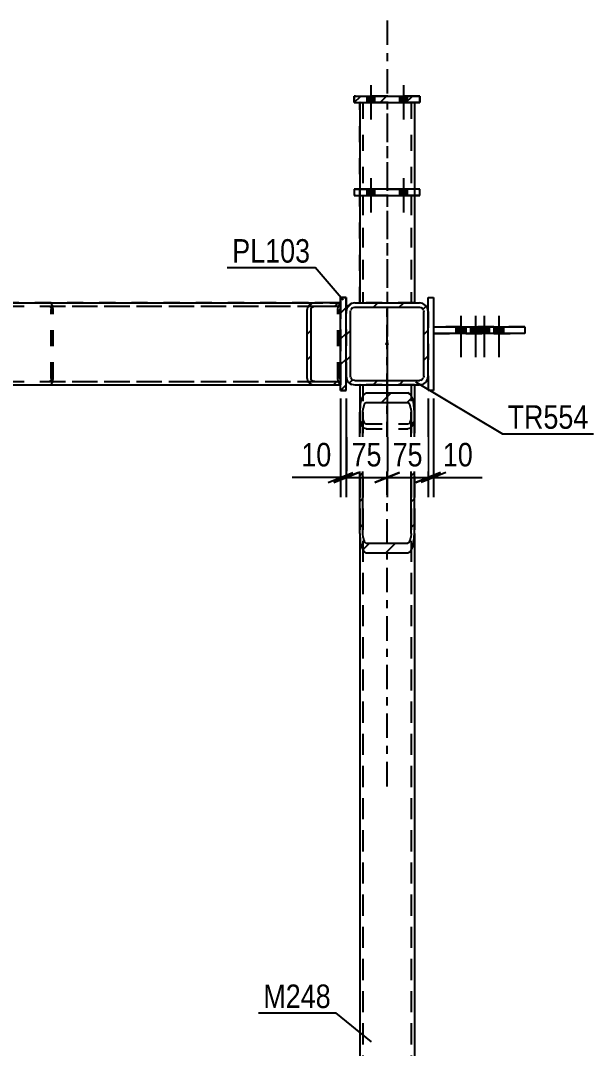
# Model space of a CAD drawing. Header units: millimetres. Extents: x -857 to 332, y -866 to -25.
# Drawn here: x 170.2 to 240, y -292.6 to -167.3 of the extents above; entities that cross this region are included whole.
import ezdxf

# ---------------------------------------------------------------- set-up
doc = ezdxf.new("R2010")
doc.units = ezdxf.units.MM
doc.linetypes.add('DXK_LINE_DOT2', pattern=[3.9198, 1.9599, -1.9599])
doc.linetypes.add('DXK_LINE_DOT3', pattern=[5.9187, 2.979, -0.9799, 0.9799, -0.9799])
doc.styles.add('Arial Narrow', font='ARIALN.TTF', dxfattribs={"height": 0.2})

# ---------------------------------------------------------------- blocks, each defined once
blk = doc.blocks.new('Part-570388934-14102 - 14099')
at = {"color": 7, "linetype": 'DXK_LINE_DOT3'}
blk.add_line((214.84, -167.32), (214.84, -211.73), dxfattribs=at)
at = {"color": 7, "linetype": 'DXK_LINE_DOT2'}
for p, q in [((211.5, -177.32), (218.17, -177.32)), ((211.5, -201.73), (211.5, -177.32)), ((211.56, -177.32), (211.5, -177.32)), ((211.9, -177.32), (211.9, -201.73)), ((217.77, -177.32), (217.77, -201.73)), ((218.17, -177.32), (218.17, -201.73)), ((218.17, -201.73), (211.5, -201.73))]:
    blk.add_line(p, q, dxfattribs=at)
blk = doc.blocks.new('Part-570388934-14103 - 14099')
at = {"color": 7, "linetype": 'DXK_LINE_DOT2'}
for p, q in [((218.84, -176.52), (210.84, -176.52)), ((210.84, -176.52), (210.84, -177.32)), ((210.84, -176.52), (218.84, -176.52)), ((218.84, -177.32), (218.84, -176.52)), ((218.84, -177.32), (210.84, -177.32)), ((210.84, -177.32), (218.84, -177.32))]:
    blk.add_line(p, q, dxfattribs=at)
blk = doc.blocks.new('Part-570388934-14243 - 14099')
at = {"color": 2, "linetype": 'Continuous'}
for p, q in [((211.5, -211.72), (211.5, -215.03)), ((218.17, -211.72), (218.17, -215.03))]:
    blk.add_line(p, q, dxfattribs=at)
at = {"color": 7, "linetype": 'DXK_LINE_DOT2'}
for p, q in [((211.5, -211.72), (211.5, -211.72)), ((211.5, -211.72), (211.5, -211.72)), ((218.17, -211.72), (211.5, -211.72)), ((211.5, -211.72), (211.56, -211.72)), ((211.9, -211.72), (211.9, -410.05)), ((217.77, -211.72), (217.77, -410.05)), ((218.17, -211.72), (218.17, -211.72)), ((218.17, -211.72), (218.17, -211.72)), ((211.5, -215.03), (211.5, -410.05)), ((218.17, -215.03), (218.17, -410.05)), ((211.56, -216.3), (211.5, -215.83)), ((211.74, -216.7), (211.56, -216.3)), ((211.9, -215.83), (211.93, -216.07)), ((211.93, -216.07), (212.02, -216.27)), ((212.02, -216.27), (212.15, -216.4)), ((212.15, -216.4), (212.3, -216.45)), ((212.3, -216.45), (217.37, -216.45)), ((217.37, -216.45), (217.52, -216.4)), ((217.52, -216.4), (217.65, -216.27)), ((217.65, -216.27), (217.74, -216.07)), ((217.74, -216.07), (217.77, -215.83)), ((218.11, -216.3), (217.94, -216.7)), ((218.17, -215.83), (218.11, -216.3)), ((212, -216.97), (211.74, -216.7)), ((212.3, -217.07), (212, -216.97)), ((212.3, -217.07), (217.37, -217.07)), ((217.68, -216.97), (217.37, -217.07)), ((217.94, -216.7), (217.68, -216.97))]:
    blk.add_line(p, q, dxfattribs=at)
blk = doc.blocks.new('Part-570388934-14115 - 14099')
at = {"color": 7, "linetype": 'DXK_LINE_DOT2'}
for p, q in [((218.84, -176.52), (210.84, -176.52)), ((210.84, -176.52), (210.84, -177.32)), ((210.84, -176.52), (218.84, -176.52)), ((218.84, -177.32), (218.84, -176.52)), ((210.84, -177.32), (218.84, -177.32)), ((210.84, -177.32), (218.84, -177.32))]:
    blk.add_line(p, q, dxfattribs=at)
blk = doc.blocks.new('Part-570388934-14141 - 14099')
at = {"color": 7, "linetype": 'DXK_LINE_DOT2'}
for p, q in [((218.84, -187.85), (210.84, -187.85)), ((210.84, -187.85), (210.84, -188.65)), ((210.84, -187.85), (218.84, -187.85)), ((218.84, -188.65), (218.84, -187.85)), ((218.84, -188.65), (210.84, -188.65)), ((210.84, -188.65), (218.84, -188.65))]:
    blk.add_line(p, q, dxfattribs=at)
blk = doc.blocks.new('Part-570388934-14147 - 14099')
at = {"linetype": 'Continuous'}
h = blk.add_hatch(dxfattribs=at)
h.set_pattern_fill('', scale=0.7, style=0, pattern_type=0)
h.set_pattern_definition([(45, (210.837, -177.3218), (-1.57154, 1.57154), [])])
h.paths.add_polyline_path([(210.84, -176.52), (210.84, -177.32), (218.84, -177.32), (218.84, -176.52)])
at = {"color": 7, "linetype": 'DXK_LINE_DOT2'}
for p, q in [((210.84, -177.32), (210.84, -176.52)), ((210.84, -176.52), (218.84, -176.52)), ((218.84, -176.52), (218.84, -177.32)), ((218.84, -177.32), (210.84, -177.32))]:
    blk.add_line(p, q, dxfattribs=at)
at = {"color": 2, "linetype": 'Continuous'}
for p, q in [((210.84, -176.52), (210.84, -177.32)), ((210.84, -176.52), (218.84, -176.52)), ((218.84, -177.32), (218.84, -176.52)), ((210.84, -177.32), (218.84, -177.32))]:
    blk.add_line(p, q, dxfattribs=at)
blk = doc.blocks.new('Part-570388934-14154 - 14099')
at = {"color": 7, "linetype": 'DXK_LINE_DOT3'}
blk.add_line((214.84, -167.32), (214.84, -211.73), dxfattribs=at)
at = {"color": 2, "linetype": 'Continuous'}
for p, q in [((211.5, -177.32), (211.5, -187.85)), ((218.17, -177.32), (218.17, -187.85))]:
    blk.add_line(p, q, dxfattribs=at)
at = {"color": 7, "linetype": 'DXK_LINE_DOT2'}
for p, q in [((211.5, -177.32), (218.17, -177.32)), ((211.56, -177.32), (211.5, -177.32)), ((211.9, -177.32), (211.9, -201.73)), ((217.77, -177.32), (217.77, -201.73)), ((211.5, -187.85), (211.5, -201.73)), ((218.17, -187.85), (218.17, -201.73)), ((218.17, -201.73), (211.5, -201.73))]:
    blk.add_line(p, q, dxfattribs=at)
blk = doc.blocks.new('Part-570388934-14168 - 14099')
at = {"color": 7, "linetype": 'DXK_LINE_DOT3'}
blk.add_line((214.84, -178.65), (214.84, -211.73), dxfattribs=at)
at = {"color": 2, "linetype": 'Continuous'}
for p, q in [((211.5, -188.65), (211.5, -201.72)), ((218.17, -188.65), (218.17, -201.72))]:
    blk.add_line(p, q, dxfattribs=at)
at = {"color": 7, "linetype": 'DXK_LINE_DOT2'}
for p, q in [((211.5, -188.65), (218.17, -188.65)), ((211.57, -188.65), (211.5, -188.65)), ((211.9, -188.65), (211.9, -201.73)), ((217.77, -188.65), (217.77, -201.73)), ((211.5, -201.72), (211.5, -201.73)), ((218.17, -201.73), (211.5, -201.73)), ((218.17, -201.72), (218.17, -201.73))]:
    blk.add_line(p, q, dxfattribs=at)
blk = doc.blocks.new('Part-570388934-14169 - 14099')
at = {"color": 2, "linetype": 'Continuous'}
for p, q in [((218.84, -187.85), (210.84, -187.85)), ((210.84, -187.85), (210.84, -188.65)), ((218.84, -188.65), (218.84, -187.85)), ((210.84, -188.65), (218.84, -188.65))]:
    blk.add_line(p, q, dxfattribs=at)
at = {"color": 7, "linetype": 'DXK_LINE_DOT2'}
for p, q in [((210.84, -187.85), (218.84, -187.85)), ((210.84, -188.65), (218.84, -188.65))]:
    blk.add_line(p, q, dxfattribs=at)
blk = doc.blocks.new('Part-570388934-14170 - 14099')
at = {"color": 7, "linetype": 'DXK_LINE_DOT3'}
blk.add_line((214.84, -178.65), (214.84, -211.73), dxfattribs=at)
at = {"color": 7, "linetype": 'DXK_LINE_DOT2'}
for p, q in [((211.5, -188.65), (218.17, -188.65)), ((211.5, -201.73), (211.5, -188.65)), ((211.57, -188.65), (211.5, -188.65)), ((211.9, -188.65), (211.9, -201.73)), ((217.77, -188.65), (217.77, -201.73)), ((218.17, -188.65), (218.17, -201.73)), ((218.17, -201.73), (211.5, -201.73))]:
    blk.add_line(p, q, dxfattribs=at)
blk = doc.blocks.new('Part-570388934-14176 - 14099')
at = {"linetype": 'Continuous'}
h = blk.add_hatch(dxfattribs=at)
h.set_pattern_fill('', scale=0.7, style=0, pattern_type=0)
h.set_pattern_definition([(45, (210.4956, -201.8037), (-1.57154, 1.57154), [])])
h.paths.add_polyline_path([(210.9, -201.72), (210.5, -201.8), (210.15, -202.03), (209.92, -202.38), (209.84, -202.79), (209.84, -210.66), (209.92, -211.06), (210.15, -211.41), (210.5, -211.64), (210.9, -211.72), (218.77, -211.72), (219.18, -211.64), (219.52, -211.41), (219.76, -211.06), (219.84, -210.66), (219.84, -202.79), (219.76, -202.38), (219.52, -202.03), (219.18, -201.8), (218.77, -201.72)])
h.paths.add_polyline_path([(218.77, -202.26), (218.97, -202.3), (219.15, -202.41), (219.26, -202.59), (219.3, -202.79), (219.3, -210.66), (219.26, -210.86), (219.15, -211.03), (218.97, -211.15), (218.77, -211.19), (210.9, -211.19), (210.7, -211.15), (210.53, -211.03), (210.41, -210.86), (210.37, -210.66), (210.37, -202.79), (210.41, -202.59), (210.53, -202.41), (210.7, -202.3), (210.9, -202.26)])
blk.add_hatch(color=30, dxfattribs=at).paths.add_polyline_path([(214.84, -206.82, -1), (214.84, -206.62, -1)])
at = {"color": 2, "linetype": 'Continuous'}
for p, q in [((209.92, -202.38), (209.84, -202.79)), ((209.84, -210.66), (209.84, -202.79)), ((210.37, -202.79), (210.41, -202.59)), ((210.37, -210.66), (210.37, -202.79)), ((210.9, -201.72), (210.5, -201.8)), ((210.7, -202.3), (210.9, -202.26)), ((210.9, -201.72), (218.77, -201.72)), ((210.9, -202.26), (218.77, -202.26)), ((219.18, -201.8), (218.77, -201.72)), ((218.77, -202.26), (218.97, -202.3)), ((219.26, -202.59), (219.3, -202.79)), ((219.3, -210.66), (219.3, -202.79)), ((219.84, -202.79), (219.76, -202.38)), ((219.84, -210.66), (219.84, -202.79)), ((209.84, -210.66), (209.92, -211.06)), ((210.41, -210.86), (210.37, -210.66)), ((210.5, -211.64), (210.9, -211.72)), ((210.9, -211.19), (210.7, -211.15)), ((210.9, -211.19), (218.77, -211.19)), ((218.97, -211.15), (218.77, -211.19)), ((218.77, -211.72), (219.18, -211.64)), ((219.3, -210.66), (219.26, -210.86)), ((219.76, -211.06), (219.84, -210.66)), ((210.9, -211.72), (218.77, -211.72))]:
    blk.add_line(p, q, dxfattribs=at)
at = {"color": 30, "linetype": 'DXK_LINE_DOT3'}
blk.add_line((214.84, -206.72), (214.84, -206.72), dxfattribs=at)
at = {"color": 30, "linetype": 'Continuous'}
blk.add_circle((214.84, -206.72), 0.1, dxfattribs=at)
at = {"color": 2, "linetype": 'Continuous'}
for centre, radius, start, end in [((210.9, -202.79), 1.07, 112.5, 157.5), ((210.9, -202.79), 0.533, 112.5, 157.5), ((218.77, -202.79), 0.533, 22.5, 67.5), ((218.77, -202.79), 1.07, 22.5, 67.5), ((210.9, -210.66), 1.07, 202.5, 247.5), ((210.9, -210.66), 0.533, 202.5, 247.5), ((218.77, -210.66), 0.533, 292.5, 337.5), ((218.77, -210.66), 1.07, 292.5, 337.5)]:
    blk.add_arc(centre, radius, start, end, dxfattribs=at)
blk = doc.blocks.new('Part-570388934-14185 - 14099')
at = {"color": 7, "linetype": 'DXK_LINE_DOT3'}
blk.add_line((214.84, -260.64), (214.84, -202.33), dxfattribs=at)
at = {"color": 7, "linetype": 'DXK_LINE_DOT2'}
for p, q in [((218.17, -211.72), (211.5, -211.72)), ((211.5, -211.72), (211.5, -268.05)), ((211.56, -211.72), (211.5, -211.72)), ((211.9, -211.72), (211.9, -268.05)), ((217.77, -211.72), (217.77, -268.05)), ((218.17, -211.72), (218.17, -268.05))]:
    blk.add_line(p, q, dxfattribs=at)
blk = doc.blocks.new('Part-570388934-14237 - 14099')
at = {"linetype": 'Continuous'}
h = blk.add_hatch(dxfattribs=at)
h.set_pattern_fill('', scale=0.7, style=0, pattern_type=0)
h.set_pattern_definition([(45, (205.683, -201.7832), (-1.57154, 1.57154), [])])
h.paths.add_polyline_path([(206.05, -201.72), (205.68, -201.78), (205.37, -201.96), (205.16, -202.22), (205.09, -202.52), (205.09, -210.92), (205.16, -211.23), (205.37, -211.49), (205.68, -211.66), (206.05, -211.72), (209.17, -211.72), (209.17, -211.32), (206.05, -211.32), (205.87, -211.29), (205.71, -211.21), (205.61, -211.08), (205.57, -210.92), (205.57, -202.52), (205.61, -202.37), (205.71, -202.24), (205.87, -202.15), (206.05, -202.12), (209.17, -202.12), (209.17, -201.72)])
at = {"color": 7, "linetype": 'DXK_LINE_DOT2'}
for p, q in [((125.51, -201.72), (125.51, -211.72)), ((209.17, -201.72), (125.51, -201.72)), ((125.51, -201.72), (167.69, -201.72)), ((125.51, -202.12), (209.17, -202.12)), ((125.51, -202.12), (206.05, -202.12)), ((209.17, -211.32), (209.17, -201.72)), ((209.17, -202.15), (209.17, -202.12)), ((125.51, -211.32), (209.17, -211.32)), ((125.51, -211.32), (206.05, -211.32)), ((209.17, -211.32), (209.17, -211.72)), ((125.51, -211.72), (167.69, -211.72)), ((125.51, -211.72), (209.17, -211.72))]:
    blk.add_line(p, q, dxfattribs=at)
at = {"color": 2, "linetype": 'Continuous'}
for p, q in [((167.69, -201.72), (206.05, -201.72)), ((205.16, -202.22), (205.09, -202.52)), ((205.09, -210.92), (205.09, -202.52)), ((205.57, -202.52), (205.61, -202.37)), ((205.57, -210.92), (205.57, -202.52)), ((205.61, -202.37), (205.71, -202.24)), ((206.05, -201.72), (205.68, -201.78)), ((205.71, -202.24), (205.87, -202.15)), ((205.87, -202.15), (206.05, -202.12)), ((209.17, -201.72), (206.05, -201.72)), ((206.05, -202.12), (209.17, -202.12)), ((209.17, -201.72), (209.17, -201.72)), ((209.17, -202.12), (209.17, -201.72)), ((209.17, -202.12), (209.17, -202.12)), ((205.09, -210.92), (205.16, -211.23)), ((205.61, -211.08), (205.57, -210.92)), ((205.71, -211.21), (205.61, -211.08)), ((205.68, -211.66), (206.05, -211.72)), ((205.87, -211.29), (205.71, -211.21)), ((206.05, -211.32), (205.87, -211.29)), ((206.05, -211.32), (209.17, -211.32)), ((209.17, -211.32), (209.17, -211.32)), ((209.17, -211.72), (209.17, -211.32)), ((167.69, -211.72), (206.05, -211.72)), ((206.05, -211.72), (209.17, -211.72)), ((209.17, -211.72), (209.17, -211.72))]:
    blk.add_line(p, q, dxfattribs=at)
for centre, start, end in [((205.95, -202.64), 107.7011, 152.0536), ((205.95, -210.81), 207.9463, 252.2989)]:
    blk.add_arc(centre, 0.895, start, end, dxfattribs=at)
blk = doc.blocks.new('Part-570388934-14325 - 14099')
at = {"linetype": 'Continuous'}
h = blk.add_hatch(dxfattribs=at)
h.set_pattern_fill('', scale=0.7, style=0, pattern_type=0)
h.set_pattern_definition([(45, (209.1704, -212.3892), (-1.57154, 1.57154), [])])
h.paths.add_polyline_path([(209.17, -201.06), (209.17, -212.39), (209.84, -212.39), (209.84, -201.06)])
at = {"color": 2, "linetype": 'Continuous'}
for p, q in [((209.17, -201.06), (209.17, -201.06)), ((209.17, -212.39), (209.17, -201.06)), ((209.84, -201.06), (209.17, -201.06)), ((209.84, -201.06), (209.84, -201.06)), ((209.84, -212.39), (209.84, -201.06)), ((209.17, -212.39), (209.17, -212.39)), ((209.84, -212.39), (209.17, -212.39)), ((209.84, -212.39), (209.84, -212.39))]:
    blk.add_line(p, q, dxfattribs=at)
at = {"color": 7, "linetype": 'DXK_LINE_DOT2'}
for p, q in [((209.17, -201.06), (209.84, -201.06)), ((209.17, -201.06), (209.17, -212.39)), ((209.84, -201.06), (209.84, -212.39)), ((209.17, -212.39), (209.84, -212.39))]:
    blk.add_line(p, q, dxfattribs=at)
blk = doc.blocks.new('Part-570388934-14261 - 14099')
at = {"linetype": 'Continuous'}
h = blk.add_hatch(dxfattribs=at)
h.set_pattern_fill('', scale=0.7, style=0, pattern_type=0)
h.set_pattern_definition([(45, (211.9976, -212.8671), (-1.57154, 1.57154), [])])
h.paths.add_polyline_path([(212.3, -212.69), (212, -212.87), (211.74, -213.37), (211.56, -214.13), (211.5, -215.03), (211.5, -229.84), (211.56, -230.74), (211.74, -231.5), (212, -232), (212.3, -232.18), (217.37, -232.18), (217.68, -232), (217.94, -231.5), (218.11, -230.74), (218.17, -229.84), (218.17, -215.03), (218.11, -214.13), (217.94, -213.37), (217.68, -212.87), (217.37, -212.69)])
h.paths.add_polyline_path([(217.52, -213.95), (217.65, -214.2), (217.74, -214.58), (217.77, -215.03), (217.77, -229.84), (217.74, -230.29), (217.65, -230.67), (217.52, -230.92), (217.37, -231.01), (212.3, -231.01), (212.15, -230.92), (212.02, -230.67), (211.93, -230.29), (211.9, -229.84), (211.9, -215.03), (211.93, -214.58), (212.02, -214.2), (212.15, -213.95), (212.3, -213.86), (217.37, -213.86)])
at = {"color": 2, "linetype": 'Continuous'}
for p, q in [((212.3, -212.69), (212, -212.87)), ((212.3, -212.69), (217.37, -212.69)), ((217.68, -212.87), (217.37, -212.69)), ((211.56, -214.13), (211.5, -215.03)), ((212.15, -213.95), (212.3, -213.86)), ((212.3, -213.86), (217.37, -213.86)), ((217.37, -213.86), (217.52, -213.95)), ((218.17, -215.03), (218.11, -214.13)), ((211.5, -229.84), (211.5, -215.03)), ((211.9, -215.03), (211.93, -214.58)), ((211.9, -229.84), (211.9, -215.03)), ((217.74, -214.58), (217.77, -215.03)), ((217.77, -229.84), (217.77, -215.03)), ((218.17, -229.84), (218.17, -215.03)), ((211.5, -229.84), (211.5, -410.06)), ((211.5, -229.84), (211.56, -230.74)), ((211.93, -230.29), (211.9, -229.84)), ((217.77, -229.84), (217.74, -230.29)), ((218.11, -230.74), (218.17, -229.84)), ((218.17, -229.84), (218.17, -410.06)), ((212.3, -231.01), (212.15, -230.92)), ((212.3, -231.01), (217.37, -231.01)), ((217.52, -230.92), (217.37, -231.01)), ((212, -232), (212.3, -232.18)), ((212.3, -232.18), (217.37, -232.18)), ((217.37, -232.18), (217.68, -232))]:
    blk.add_line(p, q, dxfattribs=at)
at = {"color": 7, "linetype": 'DXK_LINE_DOT2'}
for p, q in [((211.5, -215.03), (211.5, -229.84)), ((211.9, -215.03), (211.9, -410.06)), ((217.77, -215.03), (217.77, -410.06)), ((218.17, -229.84), (218.17, -215.03))]:
    blk.add_line(p, q, dxfattribs=at)
at = {"color": 2, "linetype": 'Continuous'}
for centre, radius, start, end in [((214.28, -214.35), 2.72, 146.8846, 175.352), ((215.4, -214.35), 2.72, 4.648, 33.1154), ((213.29, -214.69), 1.36, 146.8846, 175.352), ((216.38, -214.69), 1.36, 4.648, 33.1154), ((213.29, -230.18), 1.36, 184.648, 213.1154), ((216.38, -230.18), 1.36, 326.8846, 355.352), ((214.28, -230.52), 2.72, 184.648, 213.1154), ((215.4, -230.52), 2.72, 326.8846, 355.352)]:
    blk.add_arc(centre, radius, start, end, dxfattribs=at)
blk = doc.blocks.new('Part-570388934-14290 - 14099')
at = {"color": 7, "linetype": 'DXK_LINE_DOT2'}
for p, q in [((168.21, -202.22), (168.17, -202.52)), ((168.17, -210.92), (168.17, -202.52)), ((168.31, -201.96), (168.21, -202.22)), ((168.47, -201.78), (168.31, -201.96)), ((168.41, -202.52), (168.43, -202.37)), ((168.41, -210.92), (168.41, -202.52)), ((168.43, -202.37), (168.48, -202.24)), ((168.65, -201.72), (168.47, -201.78)), ((168.48, -202.24), (168.56, -202.15)), ((168.56, -202.15), (168.65, -202.12)), ((168.65, -201.72), (209.17, -201.72)), ((168.65, -201.72), (173.68, -201.72)), ((168.65, -202.12), (173.68, -202.12)), ((168.65, -202.12), (209.17, -202.12)), ((173.68, -201.72), (209.17, -201.72)), ((173.86, -201.78), (173.68, -201.72)), ((173.68, -202.12), (209.17, -202.12)), ((173.68, -202.12), (173.77, -202.15)), ((173.77, -202.15), (173.85, -202.24)), ((173.85, -202.24), (173.9, -202.37)), ((174.02, -201.96), (173.86, -201.78)), ((173.9, -202.37), (173.92, -202.52)), ((173.92, -210.92), (173.92, -202.52)), ((174.12, -202.22), (174.02, -201.96)), ((174.16, -202.52), (174.12, -202.22)), ((174.16, -210.92), (174.16, -202.52)), ((208.85, -202.52), (208.89, -202.22)), ((208.85, -210.92), (208.85, -202.52)), ((208.89, -202.22), (208.99, -201.96)), ((208.99, -201.96), (209.15, -201.78)), ((209.11, -202.37), (209.09, -202.52)), ((209.09, -210.92), (209.09, -202.52)), ((209.17, -202.24), (209.11, -202.37)), ((209.15, -201.78), (209.17, -201.78)), ((209.17, -201.72), (209.17, -201.78)), ((209.17, -201.72), (209.17, -201.72)), ((209.17, -201.72), (209.17, -211.72)), ((168.17, -210.92), (168.21, -211.23)), ((168.21, -211.23), (168.31, -211.49)), ((168.31, -211.49), (168.47, -211.66)), ((168.43, -211.08), (168.41, -210.92)), ((168.48, -211.21), (168.43, -211.08)), ((168.47, -211.66), (168.65, -211.72)), ((168.56, -211.29), (168.48, -211.21)), ((168.65, -211.32), (168.56, -211.29)), ((168.65, -211.32), (173.68, -211.32)), ((168.65, -211.32), (209.17, -211.32)), ((173.77, -211.29), (173.68, -211.32)), ((173.68, -211.32), (209.17, -211.32)), ((173.68, -211.72), (173.86, -211.66)), ((173.85, -211.21), (173.77, -211.29)), ((173.9, -211.08), (173.85, -211.21)), ((173.86, -211.66), (174.02, -211.49)), ((173.92, -210.92), (173.9, -211.08)), ((174.02, -211.49), (174.12, -211.23)), ((174.12, -211.23), (174.16, -210.92)), ((208.89, -211.23), (208.85, -210.92)), ((208.99, -211.49), (208.89, -211.23)), ((209.15, -211.66), (208.99, -211.49)), ((209.09, -210.92), (209.11, -211.08)), ((209.11, -211.08), (209.17, -211.21)), ((209.17, -211.67), (209.15, -211.66)), ((168.65, -211.72), (173.68, -211.72)), ((168.65, -211.72), (209.17, -211.72)), ((173.68, -211.72), (209.17, -211.72))]:
    blk.add_line(p, q, dxfattribs=at)
blk = doc.blocks.new('Part-570388934-14326 - 14099')
at = {"color": 7, "linetype": 'DXK_LINE_DOT2'}
for p, q in [((209.17, -201.06), (209.84, -201.06)), ((209.17, -212.39), (209.17, -201.06)), ((209.17, -201.06), (209.84, -201.06)), ((209.84, -201.06), (209.84, -212.39)), ((209.84, -212.39), (209.17, -212.39)), ((209.84, -212.39), (209.17, -212.39))]:
    blk.add_line(p, q, dxfattribs=at)
blk = doc.blocks.new('Bolt-570388934-14435 - 14099')
at = {"linetype": 'Continuous'}
for points in [[(212.37, -177.32), (213.3, -177.32), (213.3, -176.52), (212.37, -176.52)], [(216.37, -177.32), (217.3, -177.32), (217.3, -176.52), (216.37, -176.52)]]:
    blk.add_hatch(color=1, dxfattribs=at).paths.add_polyline_path(points)
at = {"color": 1, "linetype": 'Continuous'}
for p, q in [((212.84, -175.19), (212.84, -179.39)), ((216.84, -175.19), (216.84, -179.39)), ((212.37, -176.52), (212.37, -177.32)), ((213.3, -176.52), (213.3, -177.32)), ((216.37, -176.52), (216.37, -177.32)), ((217.3, -176.52), (217.3, -177.32))]:
    blk.add_line(p, q, dxfattribs=at)
blk = doc.blocks.new('Bolt-570388934-14437 - 14099')
at = {"linetype": 'Continuous'}
for points in [[(212.37, -177.32), (213.3, -177.32), (213.3, -176.52), (212.37, -176.52)], [(212.37, -177.32), (213.3, -177.32), (213.3, -176.52), (212.37, -176.52)], [(216.37, -177.32), (217.3, -177.32), (217.3, -176.52), (216.37, -176.52)], [(216.37, -177.32), (217.3, -177.32), (217.3, -176.52), (216.37, -176.52)]]:
    blk.add_hatch(color=1, dxfattribs=at).paths.add_polyline_path(points)
at = {"color": 1, "linetype": 'Continuous'}
for p, q in [((212.84, -175.19), (212.84, -179.39)), ((212.84, -175.19), (212.84, -179.39)), ((216.84, -175.19), (216.84, -179.39)), ((216.84, -175.19), (216.84, -179.39)), ((212.37, -176.52), (212.37, -177.32)), ((212.37, -176.52), (212.37, -177.32)), ((213.3, -176.52), (213.3, -177.32)), ((213.3, -176.52), (213.3, -177.32)), ((216.37, -176.52), (216.37, -177.32)), ((216.37, -176.52), (216.37, -177.32)), ((217.3, -176.52), (217.3, -177.32)), ((217.3, -176.52), (217.3, -177.32))]:
    blk.add_line(p, q, dxfattribs=at)
blk = doc.blocks.new('Bolt-570388934-14451 - 14099')
at = {"linetype": 'Continuous'}
for points in [[(212.37, -177.32), (213.3, -177.32), (213.3, -176.52), (212.37, -176.52)], [(212.37, -177.32), (213.3, -177.32), (213.3, -176.52), (212.37, -176.52)], [(216.37, -177.32), (217.3, -177.32), (217.3, -176.52), (216.37, -176.52)], [(216.37, -177.32), (217.3, -177.32), (217.3, -176.52), (216.37, -176.52)]]:
    blk.add_hatch(color=1, dxfattribs=at).paths.add_polyline_path(points)
at = {"color": 1, "linetype": 'Continuous'}
for p, q in [((212.84, -175.19), (212.84, -179.39)), ((212.84, -175.19), (212.84, -179.39)), ((216.84, -175.19), (216.84, -179.39)), ((216.84, -175.19), (216.84, -179.39)), ((212.37, -176.52), (212.37, -177.32)), ((212.37, -176.52), (212.37, -177.32)), ((213.3, -176.52), (213.3, -177.32)), ((213.3, -176.52), (213.3, -177.32)), ((216.37, -176.52), (216.37, -177.32)), ((216.37, -176.52), (216.37, -177.32)), ((217.3, -176.52), (217.3, -177.32)), ((217.3, -176.52), (217.3, -177.32))]:
    blk.add_line(p, q, dxfattribs=at)
blk = doc.blocks.new('Bolt-570388934-14456 - 14099')
at = {"linetype": 'Continuous'}
for points in [[(212.37, -188.65), (213.3, -188.65), (213.3, -187.85), (212.37, -187.85)], [(212.37, -188.65), (213.3, -188.65), (213.3, -187.85), (212.37, -187.85)], [(216.37, -188.65), (217.3, -188.65), (217.3, -187.85), (216.37, -187.85)], [(216.37, -188.65), (217.3, -188.65), (217.3, -187.85), (216.37, -187.85)]]:
    blk.add_hatch(color=1, dxfattribs=at).paths.add_polyline_path(points)
at = {"color": 1, "linetype": 'Continuous'}
for p, q in [((212.84, -186.52), (212.84, -190.72)), ((212.84, -186.52), (212.84, -190.72)), ((216.84, -186.52), (216.84, -190.72)), ((216.84, -186.52), (216.84, -190.72)), ((212.37, -187.85), (212.37, -188.65)), ((212.37, -187.85), (212.37, -188.65)), ((213.3, -187.85), (213.3, -188.65)), ((213.3, -187.85), (213.3, -188.65)), ((216.37, -187.85), (216.37, -188.65)), ((216.37, -187.85), (216.37, -188.65)), ((217.3, -187.85), (217.3, -188.65)), ((217.3, -187.85), (217.3, -188.65))]:
    blk.add_line(p, q, dxfattribs=at)
blk = doc.blocks.new('Bolt-570388934-14457 - 14099')
at = {"color": 1, "linetype": 'DXK_LINE_DOT2'}
for p, q in [((212.84, -186.52), (212.84, -190.72)), ((212.84, -186.52), (212.84, -190.72)), ((216.84, -186.52), (216.84, -190.72)), ((216.84, -186.52), (216.84, -190.72)), ((212.37, -187.85), (212.37, -188.65)), ((212.37, -187.85), (212.37, -188.65)), ((213.3, -187.85), (213.3, -188.65)), ((213.3, -187.85), (213.3, -188.65)), ((216.37, -187.85), (216.37, -188.65)), ((216.37, -187.85), (216.37, -188.65)), ((217.3, -187.85), (217.3, -188.65)), ((217.3, -187.85), (217.3, -188.65))]:
    blk.add_line(p, q, dxfattribs=at)
blk = doc.blocks.new('Part-570388934-14567 - 14099')
at = {"color": 2, "linetype": 'Continuous'}
for p, q in [((220.5, -204.66), (220.5, -204.66)), ((220.5, -204.66), (231.64, -204.66)), ((220.5, -204.66), (220.5, -205.46)), ((231.64, -204.66), (231.64, -205.46)), ((231.64, -205.46), (220.5, -205.46))]:
    blk.add_line(p, q, dxfattribs=at)
at = {"color": 7, "linetype": 'DXK_LINE_DOT2'}
for p, q in [((227.86, -204.66), (220.5, -204.66)), ((231.64, -204.66), (227.86, -204.66)), ((227.86, -204.66), (227.86, -205.46)), ((220.5, -205.46), (227.86, -205.46)), ((227.86, -205.46), (231.64, -205.46))]:
    blk.add_line(p, q, dxfattribs=at)
blk = doc.blocks.new('Part-570388934-14568 - 14099')
at = {"color": 2, "linetype": 'Continuous'}
for p, q in [((219.84, -202.79), (219.84, -201.06)), ((219.84, -201.06), (220.5, -201.06)), ((220.5, -201.06), (220.5, -212.39)), ((219.84, -210.66), (219.84, -212.39)), ((220.5, -212.39), (219.84, -212.39))]:
    blk.add_line(p, q, dxfattribs=at)
at = {"color": 7, "linetype": 'DXK_LINE_DOT2'}
blk.add_line((219.84, -202.79), (219.84, -210.66), dxfattribs=at)
blk = doc.blocks.new('Bolt-570388934-14569 - 14099')
at = {"linetype": 'Continuous'}
for points in [[(223.23, -205.46), (224.43, -205.46), (224.43, -204.66), (223.23, -204.66)], [(225.01, -205.46), (226.21, -205.46), (226.21, -204.66), (225.01, -204.66)], [(226.06, -205.46), (227.26, -205.46), (227.26, -204.66), (226.06, -204.66)], [(227.84, -205.46), (229.04, -205.46), (229.04, -204.66), (227.84, -204.66)]]:
    blk.add_hatch(color=1, dxfattribs=at).paths.add_polyline_path(points)
at = {"color": 1, "linetype": 'Continuous'}
for p, q in [((223.83, -203.32), (223.83, -208.32)), ((225.61, -203.32), (225.61, -208.32)), ((226.66, -203.32), (226.66, -208.32)), ((228.44, -203.32), (228.44, -208.32)), ((223.23, -204.66), (223.23, -205.46)), ((224.43, -204.66), (224.43, -205.46)), ((225.01, -204.66), (225.01, -205.46)), ((226.06, -204.66), (226.06, -205.46)), ((226.21, -204.66), (226.21, -205.46)), ((227.26, -204.66), (227.26, -205.46)), ((227.84, -204.66), (227.84, -205.46)), ((229.04, -204.66), (229.04, -205.46))]:
    blk.add_line(p, q, dxfattribs=at)
blk = doc.blocks.new('StraightDimension-570388934-24060 - 14099')
at = {"color": 7, "linetype": 'Continuous'}
for p, q in [((219.84, -213.39), (219.84, -225.4)), ((220.5, -213.39), (220.5, -225.4)), ((218.34, -223.6), (221.34, -222.4)), ((222, -222.4), (219, -223.6)), ((219.84, -223), (220.5, -223)), ((220.5, -223), (226.41, -223)), ((220.5, -223), (226.41, -223))]:
    blk.add_line(p, q, dxfattribs=at)
at = {"color": 0}
blk.add_wipeout([(225.89, -222.25), (225.89, -218.05), (221.03, -218.05), (221.03, -222.25)], dxfattribs=at)
at = {"color": 3, "style": 'Arial Narrow'}
blk.add_text('10', height=2.863, dxfattribs=at).set_placement((221.63, -221.65))
blk = doc.blocks.new('StraightDimension-570388934-24061 - 14099')
at = {"color": 7, "linetype": 'Continuous'}
for p, q in [((214.84, -207.72), (214.84, -225.4)), ((219.84, -213.39), (219.84, -225.4)), ((213.34, -223.6), (216.34, -222.4)), ((221.34, -222.4), (218.34, -223.6)), ((214.84, -223), (219.84, -223))]:
    blk.add_line(p, q, dxfattribs=at)
at = {"color": 0}
blk.add_wipeout([(219.77, -222.25), (219.77, -218.05), (214.91, -218.05), (214.91, -222.25)], dxfattribs=at)
at = {"color": 3, "style": 'Arial Narrow'}
blk.add_text('75', height=2.863, dxfattribs=at).set_placement((215.51, -221.65))
blk = doc.blocks.new('StraightDimension-570388934-24062 - 14099')
at = {"color": 7, "linetype": 'Continuous'}
for p, q in [((214.84, -207.72), (214.84, -225.4)), ((209.84, -213.39), (209.84, -225.4)), ((208.34, -223.6), (211.34, -222.4)), ((216.34, -222.4), (213.34, -223.6)), ((209.84, -223), (214.84, -223))]:
    blk.add_line(p, q, dxfattribs=at)
at = {"color": 0}
blk.add_wipeout([(214.77, -222.25), (214.77, -218.05), (209.91, -218.05), (209.91, -222.25)], dxfattribs=at)
at = {"color": 3, "style": 'Arial Narrow'}
blk.add_text('75', height=2.863, dxfattribs=at).set_placement((210.51, -221.65))
blk = doc.blocks.new('StraightDimension-570388934-24063 - 14099')
at = {"color": 7, "linetype": 'Continuous'}
for p, q in [((209.17, -213.39), (209.17, -225.4)), ((209.84, -213.39), (209.84, -225.4)), ((207.67, -223.6), (210.67, -222.4)), ((211.34, -222.4), (208.34, -223.6)), ((209.17, -223), (203.26, -223)), ((209.17, -223), (203.26, -223)), ((209.17, -223), (209.84, -223))]:
    blk.add_line(p, q, dxfattribs=at)
at = {"color": 0}
blk.add_wipeout([(208.65, -222.25), (208.65, -218.05), (203.79, -218.05), (203.79, -222.25)], dxfattribs=at)
at = {"color": 3, "style": 'Arial Narrow'}
blk.add_text('10', height=2.863, dxfattribs=at).set_placement((204.39, -221.65))
blk = doc.blocks.new('Mark-570388934-14321 - 14099')
at = {"color": 0}
blk.add_wipeout([(205.47, -196.82), (205.47, -193.82), (195.97, -193.82), (195.97, -196.82)], dxfattribs=at)
blk.add_wipeout([(205.47, -196.82), (205.47, -193.82), (195.97, -193.82), (195.97, -196.82)], dxfattribs=at)
at = {"color": 30, "linetype": 'Continuous'}
for p in [(195.37, -197.42), (209.47, -201.4)]:
    blk.add_line(p, (206.07, -197.42), dxfattribs=at)
at = {"color": 3, "style": 'Arial Narrow'}
blk.add_text('PL103', height=2.863, dxfattribs=at).set_placement((195.97, -196.82))
blk = doc.blocks.new('Mark-570388934-14257 - 14099')
at = {"color": 0}
blk.add_wipeout([(207.98, -287.64), (207.98, -284.64), (199.76, -284.64), (199.76, -287.64)], dxfattribs=at)
blk.add_wipeout([(207.98, -287.64), (207.98, -284.64), (199.76, -284.64), (199.76, -287.64)], dxfattribs=at)
at = {"color": 30, "linetype": 'Continuous'}
for p in [(199.16, -288.24), (212.93, -291.78)]:
    blk.add_line(p, (208.58, -288.24), dxfattribs=at)
at = {"color": 3, "style": 'Arial Narrow'}
blk.add_text('M248', height=2.863, dxfattribs=at).set_placement((199.76, -287.64))
blk = doc.blocks.new('Mark-570388934-14172 - 14099')
at = {"color": 0}
blk.add_wipeout([(239.38, -217.06), (239.38, -214.06), (229.52, -214.06), (229.52, -217.06)], dxfattribs=at)
blk.add_wipeout([(239.38, -217.06), (239.38, -214.06), (229.52, -214.06), (229.52, -217.06)], dxfattribs=at)
at = {"color": 30, "linetype": 'Continuous'}
for p, q in [((218.32, -211.35), (228.92, -217.66)), ((228.92, -217.66), (239.98, -217.66))]:
    blk.add_line(p, q, dxfattribs=at)
at = {"color": 3, "style": 'Arial Narrow'}
blk.add_text('TR554', height=2.863, dxfattribs=at).set_placement((229.52, -217.06))

msp = doc.modelspace()

# ---------------------------------------------------------------- block references
for name in ['Part-570388934-14102 - 14099', 'Part-570388934-14154 - 14099', 'Bolt-570388934-14435 - 14099', 'Bolt-570388934-14437 - 14099', 'Bolt-570388934-14451 - 14099', 'Part-570388934-14103 - 14099', 'Part-570388934-14115 - 14099', 'Part-570388934-14147 - 14099', 'Part-570388934-14168 - 14099', 'Part-570388934-14170 - 14099', 'Bolt-570388934-14456 - 14099', 'Bolt-570388934-14457 - 14099', 'Part-570388934-14141 - 14099', 'Part-570388934-14169 - 14099', 'Part-570388934-14325 - 14099', 'Part-570388934-14326 - 14099', 'Part-570388934-14568 - 14099', 'Part-570388934-14237 - 14099', 'Part-570388934-14290 - 14099', 'Part-570388934-14176 - 14099', 'Part-570388934-14185 - 14099', 'Bolt-570388934-14569 - 14099', 'Part-570388934-14567 - 14099', 'Part-570388934-14243 - 14099', 'Part-570388934-14261 - 14099']:
    msp.add_blockref(name, (0, 0))

# ---------------------------------------------------------------- next in the draw order: block references
for name in ['Mark-570388934-14321 - 14099', 'StraightDimension-570388934-24060 - 14099', 'Mark-570388934-14257 - 14099']:
    msp.add_blockref(name, (0, 0))

# ---------------------------------------------------------------- next in the draw order: block references
msp.add_blockref('StraightDimension-570388934-24061 - 14099', (0, 0))

# ---------------------------------------------------------------- next in the draw order: block references
for name in ['StraightDimension-570388934-24062 - 14099', 'Mark-570388934-14172 - 14099']:
    msp.add_blockref(name, (0, 0))

# ---------------------------------------------------------------- next in the draw order: block references
msp.add_blockref('StraightDimension-570388934-24063 - 14099', (0, 0))

doc.saveas('drawing.dxf')
